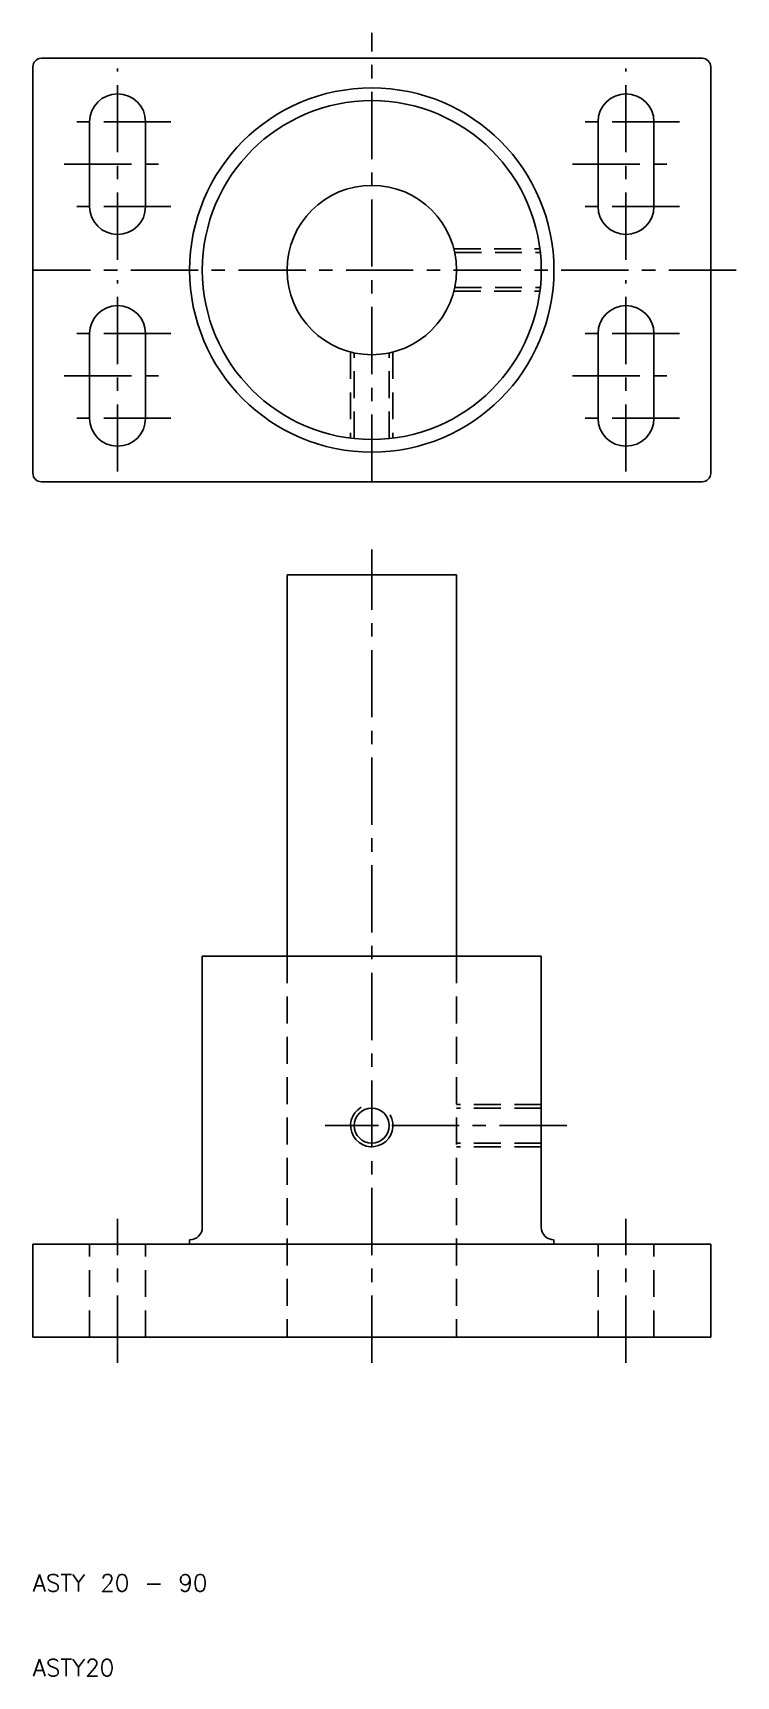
# Model space of a CAD drawing. Extents: x 10 to 93, y 10 to 204.
import ezdxf

# ---------------------------------------------------------------- set-up
doc = ezdxf.new("R2010")
doc.units = 0
doc.header["$LTSCALE"] = 0.25
doc.linetypes.add('CENTER', pattern=[50.8, 31.75, -6.35, 6.35, -6.35])
doc.linetypes.add('DASHED', pattern=[19.05, 12.7, -6.35])
doc.layers.get('0').update_dxf_attribs({"linetype": 'CONTINUOUS'})
doc.layers.add('CENTER', color=1, linetype='CENTER')
doc.styles.get("Standard").update_dxf_attribs({"font": 'txt.shx', "bigfont": 'extfont.shx'})

msp = doc.modelspace()

# ---------------------------------------------------------------- linework, layer by layer
for p, q in [((10, 152), (10, 200)), ((11, 201), (89, 201)), ((90, 152), (90, 200)), ((16.7, 193.5), (16.7, 183.5)), ((23.3, 193.5), (23.3, 183.5)), ((76.7, 193.5), (76.7, 183.5)), ((83.3, 193.5), (83.3, 183.5)), ((16.7, 168.5), (16.7, 158.5)), ((23.3, 168.5), (23.3, 158.5)), ((76.7, 168.5), (76.7, 158.5)), ((83.3, 168.5), (83.3, 158.5)), ((11, 151), (89, 151)), ((40, 95), (40, 140)), ((40, 140), (50, 140)), ((60, 140), (50, 140)), ((60, 95), (60, 140)), ((30, 63), (30, 95)), ((30, 95), (40, 95)), ((40, 95), (50, 95)), ((60, 95), (50, 95)), ((70, 95), (60, 95)), ((70, 63), (70, 95)), ((10, 50), (10, 61)), ((10, 61), (30, 61)), ((28.5, 61.5), (28.5, 61)), ((30, 61), (50, 61)), ((70, 61), (50, 61)), ((90, 61), (70, 61)), ((71.5, 61.5), (71.5, 61)), ((90, 50), (90, 61)), ((50, 50), (10, 50)), ((50, 50), (90, 50))]:
    msp.add_line(p, q)
at = {"color": 3, "linetype": 'DASHED'}
for p, q in [((59.682458, 178.5), (69.843135, 178.5)), ((59.784044, 178.067), (69.892901, 178.067)), ((59.682458, 173.5), (69.843135, 173.5)), ((59.784044, 173.933), (69.892901, 173.933)), ((47.5, 166.317542), (47.5, 156.156865)), ((47.933, 156.107099), (47.933, 166.215956)), ((52.067, 156.107099), (52.067, 166.215956)), ((52.5, 166.317542), (52.5, 156.156865)), ((40, 95), (40, 50)), ((60, 95), (60, 50)), ((70, 77.5), (60, 77.5)), ((70, 77.067), (60, 77.067)), ((70, 72.933), (60, 72.933)), ((70, 72.5), (60, 72.5)), ((16.7, 50), (16.7, 61)), ((23.3, 50), (23.3, 61)), ((76.7, 50), (76.7, 61)), ((83.3, 50), (83.3, 61))]:
    msp.add_line(p, q, dxfattribs=at)
for centre, radius in [((50, 176), 21.5), ((50, 176), 20), ((50, 176), 10), ((50, 75), 2.067)]:
    msp.add_circle(centre, radius)
for centre, radius, start, end in [((11, 200), 1, 90, 180), ((89, 200), 1, 0, 90), ((20, 193.5), 3.3, 0, 180), ((80, 193.5), 3.3, 0, 180), ((20, 183.5), 3.3, 180, 0), ((80, 183.5), 3.3, 180, 0), ((20, 168.5), 3.3, 0, 180), ((80, 168.5), 3.3, 0, 180), ((20, 158.5), 3.3, 180, 0), ((80, 158.5), 3.3, 180, 0), ((11, 152), 1, 180, 270), ((89, 152), 1, 270, 0), ((28.5, 63), 1.5, 270, 0), ((71.5, 63), 1.5, 180, 270)]:
    msp.add_arc(centre, radius, start, end)
at = {"color": 3}
msp.add_arc((50, 75), 2.5, 120, 30, dxfattribs=at)
at = {"layer": 'CENTER', "color": 1, "linetype": 'CENTER'}
for p, q in [((50, 151), (50, 204)), ((20, 177.2), (20, 199.8)), ((80, 177.2), (80, 199.8)), ((26.3, 193.5), (13.7, 193.5)), ((86.3, 193.5), (73.7, 193.5)), ((13.7, 188.5), (26.3, 188.5)), ((73.7, 188.5), (86.3, 188.5)), ((26.3, 183.5), (13.7, 183.5)), ((86.3, 183.5), (73.7, 183.5)), ((93, 176), (10, 176)), ((20, 152.2), (20, 174.8)), ((80, 152.2), (80, 174.8)), ((26.3, 168.5), (13.7, 168.5)), ((86.3, 168.5), (73.7, 168.5)), ((13.7, 163.5), (26.3, 163.5)), ((73.7, 163.5), (86.3, 163.5)), ((26.3, 158.5), (13.7, 158.5)), ((86.3, 158.5), (73.7, 158.5)), ((50, 47), (50, 143)), ((44.5, 75), (50, 75)), ((73, 75), (50, 75)), ((20, 47), (20, 64)), ((80, 47), (80, 64))]:
    msp.add_line(p, q, dxfattribs=at)

# ---------------------------------------------------------------- texts
for s, p in [('ASTY 20 - 90', (10, 20)), ('ASTY20', (10, 10))]:
    msp.add_text(s, height=2).set_placement(p)

doc.saveas('drawing.dxf')
